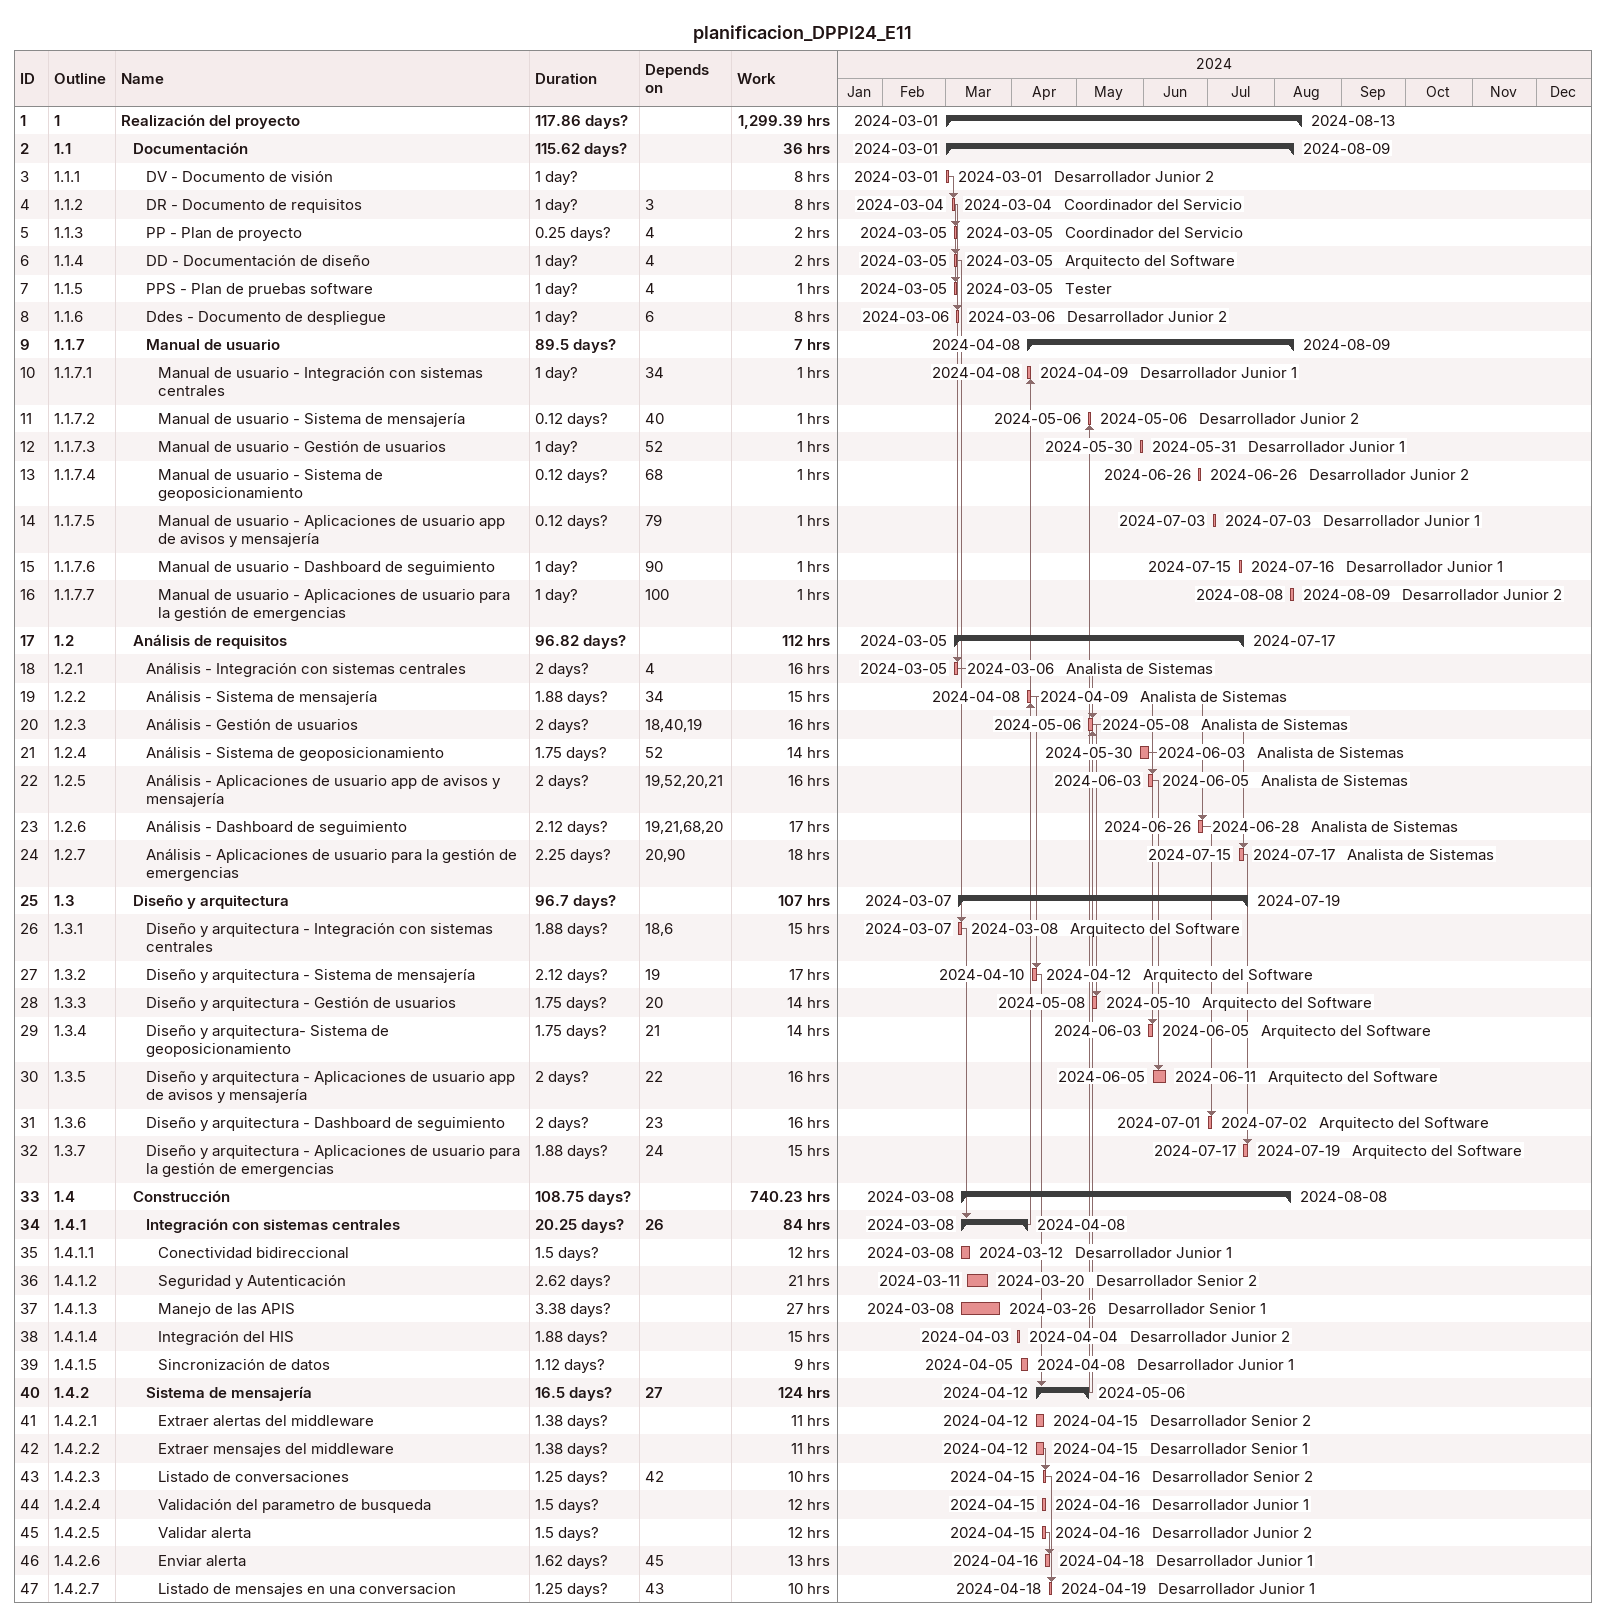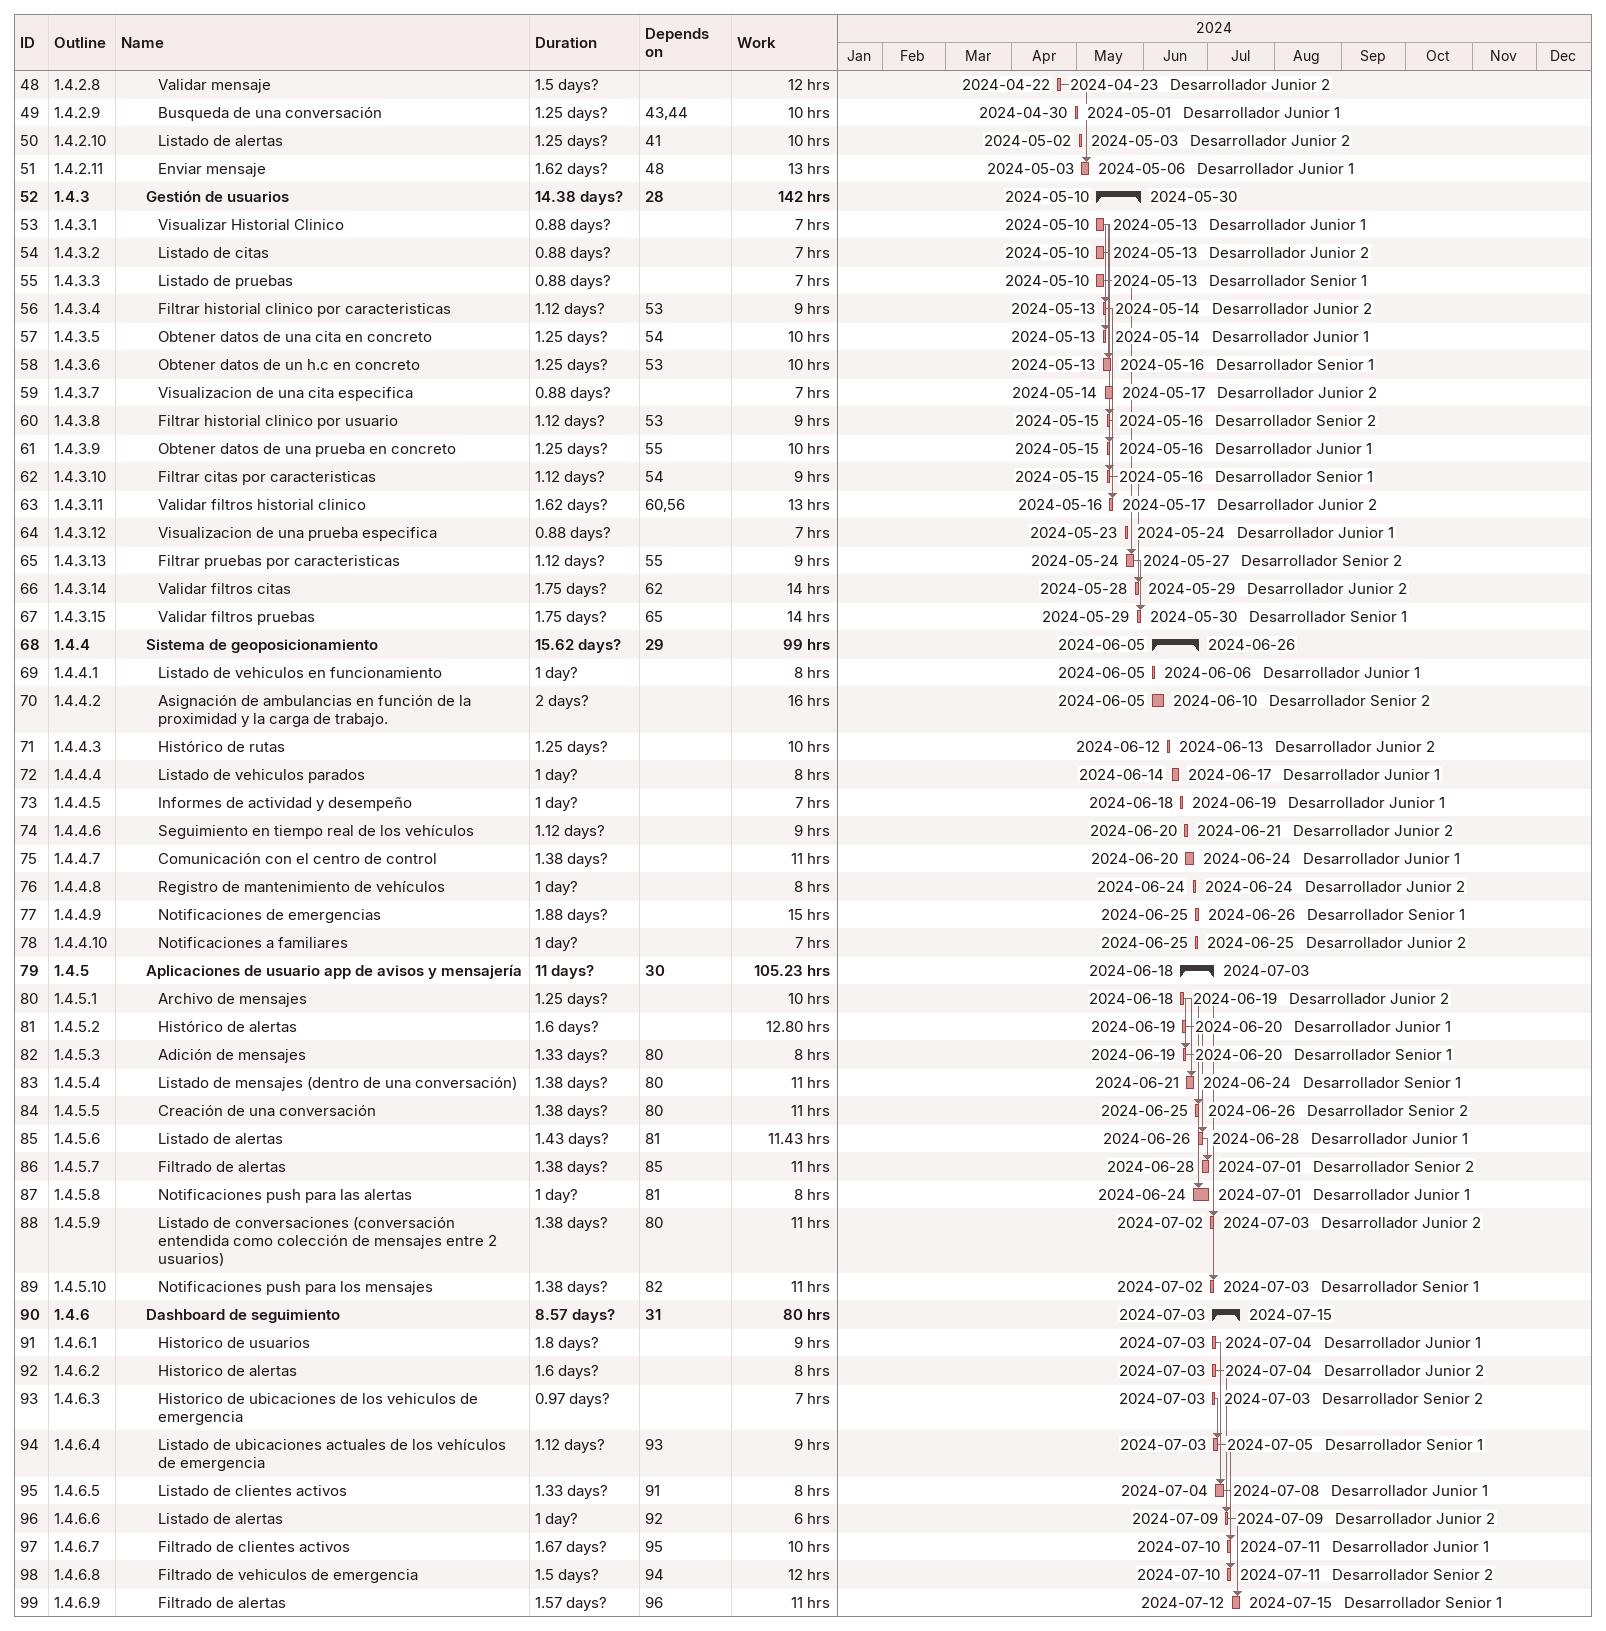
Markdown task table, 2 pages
planificacion_DPPI24_E11

| ID | WBS | Task | Duration | Start | Finish | Predecessors | Resources | Work (h) |
|---|---|---|---|---|---|---|---|---|
| 1 | 1 | **Realización del proyecto** | 117.86d? | 2024-03-01 | 2024-08-13 |  |  | 1299.39 |
| 2 | 1.1 | **Documentación** | 115.62d? | 2024-03-01 | 2024-08-09 |  |  | 36 |
| 3 | 1.1.1 | DV - Documento de visión | 1d? | 2024-03-01 | 2024-03-01 |  | Desarrollador Junior 2 | 8 |
| 4 | 1.1.2 | DR - Documento de requisitos | 1d? | 2024-03-04 | 2024-03-04 | 3 | Coordinador del Servicio | 8 |
| 5 | 1.1.3 | PP - Plan de proyecto | 0.25d? | 2024-03-05 | 2024-03-05 | 4 | Coordinador del Servicio | 2 |
| 6 | 1.1.4 | DD - Documentación de diseño | 1d? | 2024-03-05 | 2024-03-05 | 4 | Arquitecto del Software | 2 |
| 7 | 1.1.5 | PPS - Plan de pruebas software | 1d? | 2024-03-05 | 2024-03-05 | 4 | Tester | 1 |
| 8 | 1.1.6 | Ddes - Documento de despliegue | 1d? | 2024-03-06 | 2024-03-06 | 6 | Desarrollador Junior 2 | 8 |
| 9 | 1.1.7 | **Manual de usuario** | 89.5d? | 2024-04-08 | 2024-08-09 |  |  | 7 |
| 10 | 1.1.7.1 | Manual de usuario - Integración con sistemas centrales | 1d? | 2024-04-08 | 2024-04-09 | 34 | Desarrollador Junior 1 | 1 |
| 11 | 1.1.7.2 | Manual de usuario - Sistema de mensajería | 0.12d? | 2024-05-06 | 2024-05-06 | 40 | Desarrollador Junior 2 | 1 |
| 12 | 1.1.7.3 | Manual de usuario - Gestión de usuarios | 1d? | 2024-05-30 | 2024-05-31 | 52 | Desarrollador Junior 1 | 1 |
| 13 | 1.1.7.4 | Manual de usuario - Sistema de geoposicionamiento | 0.12d? | 2024-06-26 | 2024-06-26 | 68 | Desarrollador Junior 2 | 1 |
| 14 | 1.1.7.5 | Manual de usuario - Aplicaciones de usuario app de avisos y mensajería | 0.12d? | 2024-07-03 | 2024-07-03 | 79 | Desarrollador Junior 1 | 1 |
| 15 | 1.1.7.6 | Manual de usuario - Dashboard de seguimiento | 1d? | 2024-07-15 | 2024-07-16 | 90 | Desarrollador Junior 1 | 1 |
| 16 | 1.1.7.7 | Manual de usuario - Aplicaciones de usuario para la gestión de emergencias | 1d? | 2024-08-08 | 2024-08-09 | 100 | Desarrollador Junior 2 | 1 |
| 17 | 1.2 | **Análisis de requisitos** | 96.82d? | 2024-03-05 | 2024-07-17 |  |  | 112 |
| 18 | 1.2.1 | Análisis - Integración con sistemas centrales | 2d? | 2024-03-05 | 2024-03-06 | 4 | Analista de Sistemas | 16 |
| 19 | 1.2.2 | Análisis - Sistema de mensajería | 1.88d? | 2024-04-08 | 2024-04-09 | 34 | Analista de Sistemas | 15 |
| 20 | 1.2.3 | Análisis - Gestión de usuarios | 2d? | 2024-05-06 | 2024-05-08 | 18, 40, 19 | Analista de Sistemas | 16 |
| 21 | 1.2.4 | Análisis - Sistema de geoposicionamiento | 1.75d? | 2024-05-30 | 2024-06-03 | 52 | Analista de Sistemas | 14 |
| 22 | 1.2.5 | Análisis - Aplicaciones de usuario app de avisos y mensajería | 2d? | 2024-06-03 | 2024-06-05 | 19, 52, 20, 21 | Analista de Sistemas | 16 |
| 23 | 1.2.6 | Análisis - Dashboard de seguimiento | 2.12d? | 2024-06-26 | 2024-06-28 | 19, 21, 68, 20 | Analista de Sistemas | 17 |
| 24 | 1.2.7 | Análisis - Aplicaciones de usuario para la gestión de emergencias | 2.25d? | 2024-07-15 | 2024-07-17 | 20, 90 | Analista de Sistemas | 18 |
| 25 | 1.3 | **Diseño y arquitectura** | 96.7d? | 2024-03-07 | 2024-07-19 |  |  | 107 |
| 26 | 1.3.1 | Diseño y arquitectura - Integración con sistemas centrales | 1.88d? | 2024-03-07 | 2024-03-08 | 18, 6 | Arquitecto del Software | 15 |
| 27 | 1.3.2 | Diseño y arquitectura - Sistema de mensajería | 2.12d? | 2024-04-10 | 2024-04-12 | 19 | Arquitecto del Software | 17 |
| 28 | 1.3.3 | Diseño y arquitectura - Gestión de usuarios | 1.75d? | 2024-05-08 | 2024-05-10 | 20 | Arquitecto del Software | 14 |
| 29 | 1.3.4 | Diseño y arquitectura- Sistema de geoposicionamiento | 1.75d? | 2024-06-03 | 2024-06-05 | 21 | Arquitecto del Software | 14 |
| 30 | 1.3.5 | Diseño y arquitectura - Aplicaciones de usuario app de avisos y mensajería | 2d? | 2024-06-05 | 2024-06-11 | 22 | Arquitecto del Software | 16 |
| 31 | 1.3.6 | Diseño y arquitectura - Dashboard de seguimiento | 2d? | 2024-07-01 | 2024-07-02 | 23 | Arquitecto del Software | 16 |
| 32 | 1.3.7 | Diseño y arquitectura - Aplicaciones de usuario para la gestión de emergencias | 1.88d? | 2024-07-17 | 2024-07-19 | 24 | Arquitecto del Software | 15 |
| 33 | 1.4 | **Construcción** | 108.75d? | 2024-03-08 | 2024-08-08 |  |  | 740.23 |
| 34 | 1.4.1 | **Integración con sistemas centrales** | 20.25d? | 2024-03-08 | 2024-04-08 | 26 |  | 84 |
| 35 | 1.4.1.1 | Conectividad bidireccional | 1.5d? | 2024-03-08 | 2024-03-12 |  | Desarrollador Junior 1 | 12 |
| 36 | 1.4.1.2 | Seguridad y Autenticación | 2.62d? | 2024-03-11 | 2024-03-20 |  | Desarrollador Senior 2 | 21 |
| 37 | 1.4.1.3 | Manejo de las APIS | 3.38d? | 2024-03-08 | 2024-03-26 |  | Desarrollador Senior 1 | 27 |
| 38 | 1.4.1.4 | Integración del HIS | 1.88d? | 2024-04-03 | 2024-04-04 |  | Desarrollador Junior 2 | 15 |
| 39 | 1.4.1.5 | Sincronización de datos | 1.12d? | 2024-04-05 | 2024-04-08 |  | Desarrollador Junior 1 | 9 |
| 40 | 1.4.2 | **Sistema de mensajería** | 16.5d? | 2024-04-12 | 2024-05-06 | 27 |  | 124 |
| 41 | 1.4.2.1 | Extraer alertas del middleware | 1.38d? | 2024-04-12 | 2024-04-15 |  | Desarrollador Senior 2 | 11 |
| 42 | 1.4.2.2 | Extraer mensajes del middleware | 1.38d? | 2024-04-12 | 2024-04-15 |  | Desarrollador Senior 1 | 11 |
| 43 | 1.4.2.3 | Listado de conversaciones | 1.25d? | 2024-04-15 | 2024-04-16 | 42 | Desarrollador Senior 2 | 10 |
| 44 | 1.4.2.4 | Validación del parametro de busqueda | 1.5d? | 2024-04-15 | 2024-04-16 |  | Desarrollador Junior 1 | 12 |
| 45 | 1.4.2.5 | Validar alerta | 1.5d? | 2024-04-15 | 2024-04-16 |  | Desarrollador Junior 2 | 12 |
| 46 | 1.4.2.6 | Enviar alerta | 1.62d? | 2024-04-16 | 2024-04-18 | 45 | Desarrollador Junior 1 | 13 |
| 47 | 1.4.2.7 | Listado de mensajes en una conversacion | 1.25d? | 2024-04-18 | 2024-04-19 | 43 | Desarrollador Junior 1 | 10 |
| 48 | 1.4.2.8 | Validar mensaje | 1.5d? | 2024-04-22 | 2024-04-23 |  | Desarrollador Junior 2 | 12 |
| 49 | 1.4.2.9 | Busqueda de una conversación | 1.25d? | 2024-04-30 | 2024-05-01 | 43, 44 | Desarrollador Junior 1 | 10 |
| 50 | 1.4.2.10 | Listado de alertas | 1.25d? | 2024-05-02 | 2024-05-03 | 41 | Desarrollador Junior 2 | 10 |
| 51 | 1.4.2.11 | Enviar mensaje | 1.62d? | 2024-05-03 | 2024-05-06 | 48 | Desarrollador Junior 1 | 13 |
| 52 | 1.4.3 | **Gestión de usuarios** | 14.38d? | 2024-05-10 | 2024-05-30 | 28 |  | 142 |
| 53 | 1.4.3.1 | Visualizar Historial Clinico | 0.88d? | 2024-05-10 | 2024-05-13 |  | Desarrollador Junior 1 | 7 |
| 54 | 1.4.3.2 | Listado de citas | 0.88d? | 2024-05-10 | 2024-05-13 |  | Desarrollador Junior 2 | 7 |
| 55 | 1.4.3.3 | Listado de pruebas | 0.88d? | 2024-05-10 | 2024-05-13 |  | Desarrollador Senior 1 | 7 |
| 56 | 1.4.3.4 | Filtrar historial clinico por caracteristicas | 1.12d? | 2024-05-13 | 2024-05-14 | 53 | Desarrollador Junior 2 | 9 |
| 57 | 1.4.3.5 | Obtener datos de una cita en concreto | 1.25d? | 2024-05-13 | 2024-05-14 | 54 | Desarrollador Junior 1 | 10 |
| 58 | 1.4.3.6 | Obtener datos de un h.c en concreto | 1.25d? | 2024-05-13 | 2024-05-16 | 53 | Desarrollador Senior 1 | 10 |
| 59 | 1.4.3.7 | Visualizacion de una cita especifica | 0.88d? | 2024-05-14 | 2024-05-17 |  | Desarrollador Junior 2 | 7 |
| 60 | 1.4.3.8 | Filtrar historial clinico por usuario | 1.12d? | 2024-05-15 | 2024-05-16 | 53 | Desarrollador Senior 2 | 9 |
| 61 | 1.4.3.9 | Obtener datos de una prueba en concreto | 1.25d? | 2024-05-15 | 2024-05-16 | 55 | Desarrollador Junior 1 | 10 |
| 62 | 1.4.3.10 | Filtrar citas por caracteristicas | 1.12d? | 2024-05-15 | 2024-05-16 | 54 | Desarrollador Senior 1 | 9 |
| 63 | 1.4.3.11 | Validar filtros historial clinico | 1.62d? | 2024-05-16 | 2024-05-17 | 60, 56 | Desarrollador Junior 2 | 13 |
| 64 | 1.4.3.12 | Visualizacion de una prueba especifica | 0.88d? | 2024-05-23 | 2024-05-24 |  | Desarrollador Junior 1 | 7 |
| 65 | 1.4.3.13 | Filtrar pruebas por caracteristicas | 1.12d? | 2024-05-24 | 2024-05-27 | 55 | Desarrollador Senior 2 | 9 |
| 66 | 1.4.3.14 | Validar filtros citas | 1.75d? | 2024-05-28 | 2024-05-29 | 62 | Desarrollador Junior 2 | 14 |
| 67 | 1.4.3.15 | Validar filtros pruebas | 1.75d? | 2024-05-29 | 2024-05-30 | 65 | Desarrollador Senior 1 | 14 |
| 68 | 1.4.4 | **Sistema de geoposicionamiento** | 15.62d? | 2024-06-05 | 2024-06-26 | 29 |  | 99 |
| 69 | 1.4.4.1 | Listado de vehiculos en funcionamiento | 1d? | 2024-06-05 | 2024-06-06 |  | Desarrollador Junior 1 | 8 |
| 70 | 1.4.4.2 | Asignación de ambulancias en función de la proximidad y la carga de trabajo. | 2d? | 2024-06-05 | 2024-06-10 |  | Desarrollador Senior 2 | 16 |
| 71 | 1.4.4.3 | Histórico de rutas | 1.25d? | 2024-06-12 | 2024-06-13 |  | Desarrollador Junior 2 | 10 |
| 72 | 1.4.4.4 | Listado de vehiculos parados | 1d? | 2024-06-14 | 2024-06-17 |  | Desarrollador Junior 1 | 8 |
| 73 | 1.4.4.5 | Informes de actividad y desempeño | 1d? | 2024-06-18 | 2024-06-19 |  | Desarrollador Junior 1 | 7 |
| 74 | 1.4.4.6 | Seguimiento en tiempo real de los vehículos | 1.12d? | 2024-06-20 | 2024-06-21 |  | Desarrollador Junior 2 | 9 |
| 75 | 1.4.4.7 | Comunicación con el centro de control | 1.38d? | 2024-06-20 | 2024-06-24 |  | Desarrollador Junior 1 | 11 |
| 76 | 1.4.4.8 | Registro de mantenimiento de vehículos | 1d? | 2024-06-24 | 2024-06-24 |  | Desarrollador Junior 2 | 8 |
| 77 | 1.4.4.9 | Notificaciones de emergencias | 1.88d? | 2024-06-25 | 2024-06-26 |  | Desarrollador Senior 1 | 15 |
| 78 | 1.4.4.10 | Notificaciones a familiares | 1d? | 2024-06-25 | 2024-06-25 |  | Desarrollador Junior 2 | 7 |
| 79 | 1.4.5 | **Aplicaciones de usuario app de avisos y mensajería** | 11d? | 2024-06-18 | 2024-07-03 | 30 |  | 105.23 |
| 80 | 1.4.5.1 | Archivo de mensajes | 1.25d? | 2024-06-18 | 2024-06-19 |  | Desarrollador Junior 2 | 10 |
| 81 | 1.4.5.2 | Histórico de alertas | 1.6d? | 2024-06-19 | 2024-06-20 |  | Desarrollador Junior 1 | 12.80 |
| 82 | 1.4.5.3 | Adición de mensajes | 1.33d? | 2024-06-19 | 2024-06-20 | 80 | Desarrollador Senior 1 | 8 |
| 83 | 1.4.5.4 | Listado de mensajes (dentro de una conversación) | 1.38d? | 2024-06-21 | 2024-06-24 | 80 | Desarrollador Senior 1 | 11 |
| 84 | 1.4.5.5 | Creación de una conversación | 1.38d? | 2024-06-25 | 2024-06-26 | 80 | Desarrollador Senior 2 | 11 |
| 85 | 1.4.5.6 | Listado de alertas | 1.43d? | 2024-06-26 | 2024-06-28 | 81 | Desarrollador Junior 1 | 11.43 |
| 86 | 1.4.5.7 | Filtrado de alertas | 1.38d? | 2024-06-28 | 2024-07-01 | 85 | Desarrollador Senior 2 | 11 |
| 87 | 1.4.5.8 | Notificaciones push para las alertas | 1d? | 2024-06-24 | 2024-07-01 | 81 | Desarrollador Junior 1 | 8 |
| 88 | 1.4.5.9 | Listado de conversaciones (conversación entendida como colección de mensajes entre 2 usuarios) | 1.38d? | 2024-07-02 | 2024-07-03 | 80 | Desarrollador Junior 2 | 11 |
| 89 | 1.4.5.10 | Notificaciones push para los mensajes | 1.38d? | 2024-07-02 | 2024-07-03 | 82 | Desarrollador Senior 1 | 11 |
| 90 | 1.4.6 | **Dashboard de seguimiento** | 8.57d? | 2024-07-03 | 2024-07-15 | 31 |  | 80 |
| 91 | 1.4.6.1 | Historico de usuarios | 1.8d? | 2024-07-03 | 2024-07-04 |  | Desarrollador Junior 1 | 9 |
| 92 | 1.4.6.2 | Historico de alertas | 1.6d? | 2024-07-03 | 2024-07-04 |  | Desarrollador Junior 2 | 8 |
| 93 | 1.4.6.3 | Historico de ubicaciones de los vehiculos de emergencia | 0.97d? | 2024-07-03 | 2024-07-03 |  | Desarrollador Senior 2 | 7 |
| 94 | 1.4.6.4 | Listado de ubicaciones actuales de los vehículos de emergencia | 1.12d? | 2024-07-03 | 2024-07-05 | 93 | Desarrollador Senior 1 | 9 |
| 95 | 1.4.6.5 | Listado de clientes activos | 1.33d? | 2024-07-04 | 2024-07-08 | 91 | Desarrollador Junior 1 | 8 |
| 96 | 1.4.6.6 | Listado de alertas | 1d? | 2024-07-09 | 2024-07-09 | 92 | Desarrollador Junior 2 | 6 |
| 97 | 1.4.6.7 | Filtrado de clientes activos | 1.67d? | 2024-07-10 | 2024-07-11 | 95 | Desarrollador Junior 1 | 10 |
| 98 | 1.4.6.8 | Filtrado de vehiculos de emergencia | 1.5d? | 2024-07-10 | 2024-07-11 | 94 | Desarrollador Senior 2 | 12 |
| 99 | 1.4.6.9 | Filtrado de alertas | 1.57d? | 2024-07-12 | 2024-07-15 | 96 | Desarrollador Senior 1 | 11 |
